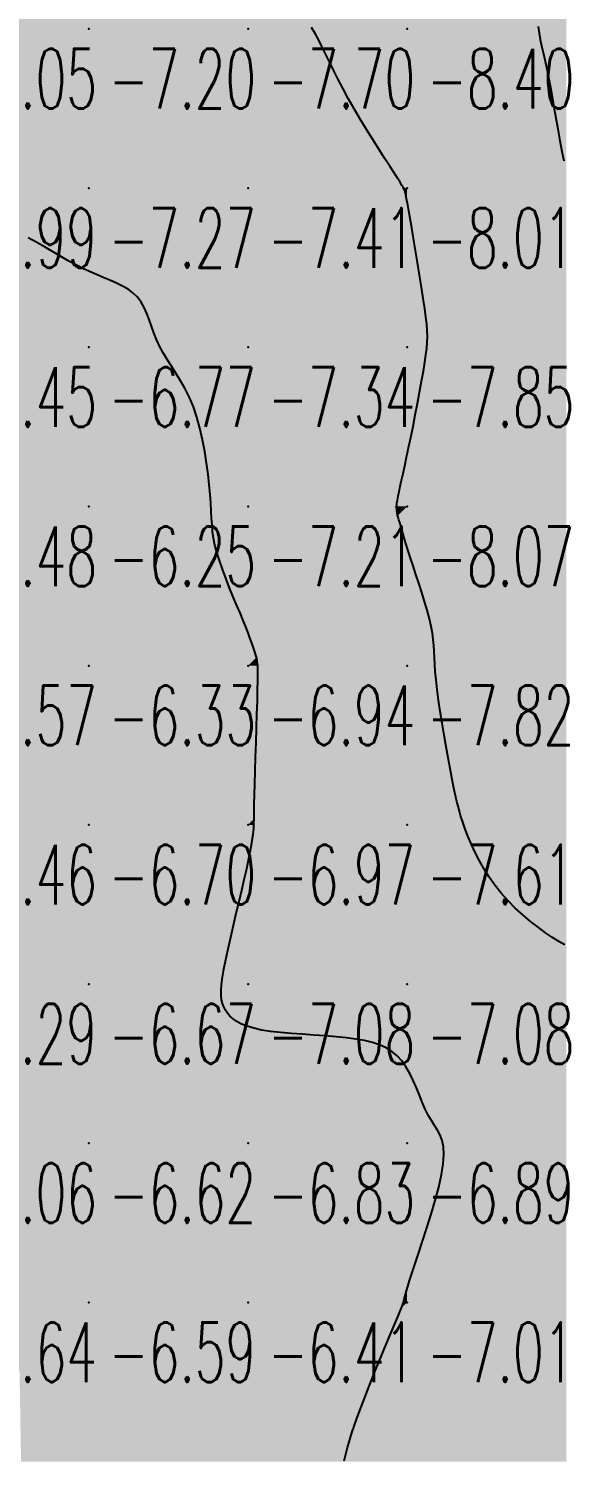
# Model space of a CAD drawing. Header units: millimetres. Extents: x 88261 to 90953, y 390274 to 392322.
# Drawn here: x 90126.5 to 90160.1, y 390897.3 to 390987.3 of the extents above; entities that cross this region are included whole.
import ezdxf
from ezdxf.enums import TextEntityAlignment as Align

# ---------------------------------------------------------------- set-up
doc = ezdxf.new("R2010")
doc.units = ezdxf.units.MM
doc.header["$LTSCALE"] = 25
for name, color, linetype in [('CN_03_00', 7, 'Continuous'), ('COTEAlt', 7, 'Continuous'), ('TN_COLORIAGE', 7, 'Continuous')]:
    doc.layers.add(name, color=color, linetype=linetype)
doc.styles.add('Simplex 1.0', font='Simplex.shx', dxfattribs={"width": 0.99, "height": 2.5})
doc.styles.get("Standard").update_dxf_attribs({"font": 'times.ttf'})

# ---------------------------------------------------------------- blocks, each defined once
blk = doc.blocks.new('COTE')
at = {"color": 0}
blk.add_point((0, 0), dxfattribs=at)
at = {"layer": 'COTEAlt'}
blk.add_attdef('ALT', text='', height=3.75, dxfattribs=at).set_placement((1.25, -1.25), align=Align.TOP_LEFT)

msp = doc.modelspace()

# ---------------------------------------------------------------- linework, layer by layer
at = {"layer": 'CN_03_00', "flags": 128}
for points, elevation in [([(90160.16, 390929.695), (90159.791, 390929.909), (90159.382, 390930.167), (90158.941, 390930.466), (90158.476, 390930.804), (90157.998, 390931.176), (90157.518, 390931.58), (90157.044, 390932.012), (90156.588, 390932.469), (90156.158, 390932.947), (90155.764, 390933.444), (90155.405, 390933.952), (90155.08, 390934.468), (90154.787, 390934.986), (90154.525, 390935.5), (90154.291, 390936.004), (90154.085, 390936.493), (90153.904, 390936.962), (90153.747, 390937.407), (90153.61, 390937.839), (90153.488, 390938.267), (90153.376, 390938.706), (90153.272, 390939.165), (90153.169, 390939.657), (90153.064, 390940.193), (90152.953, 390940.786), (90152.833, 390941.442), (90152.706, 390942.147), (90152.578, 390942.883), (90152.452, 390943.63), (90152.333, 390944.369), (90152.225, 390945.083), (90152.134, 390945.751), (90152.063, 390946.355), (90152.015, 390946.883), (90151.985, 390947.345), (90151.965, 390947.758), (90151.948, 390948.141), (90151.926, 390948.51), (90151.892, 390948.883), (90151.838, 390949.277), (90151.757, 390949.71), (90151.644, 390950.193), (90151.504, 390950.719), (90151.343, 390951.273), (90151.168, 390951.842), (90150.985, 390952.413), (90150.803, 390952.972), (90150.627, 390953.506), (90150.464, 390954.002), (90150.32, 390954.447), (90150.195, 390954.844), (90150.086, 390955.196), (90149.992, 390955.506), (90149.911, 390955.779), (90149.842, 390956.017), (90149.783, 390956.224), (90149.731, 390956.403), (90149.687, 390956.56), (90149.649, 390956.702), (90149.62, 390956.834), (90149.6, 390956.967), (90149.591, 390957.107), (90149.594, 390957.261), (90149.61, 390957.439), (90149.639, 390957.647), (90149.683, 390957.892), (90149.741, 390958.178), (90149.812, 390958.508), (90149.896, 390958.886), (90149.992, 390959.313), (90150.099, 390959.793), (90150.216, 390960.329), (90150.343, 390960.924), (90150.478, 390961.577), (90150.619, 390962.272), (90150.761, 390962.992), (90150.9, 390963.717), (90151.033, 390964.429), (90151.157, 390965.109), (90151.267, 390965.738), (90151.359, 390966.297), (90151.431, 390966.776), (90151.482, 390967.19), (90151.513, 390967.564), (90151.522, 390967.922), (90151.51, 390968.288), (90151.478, 390968.687), (90151.426, 390969.142), (90151.352, 390969.678), (90151.26, 390970.31), (90151.151, 390971.018), (90151.032, 390971.776), (90150.907, 390972.556), (90150.78, 390973.328), (90150.658, 390974.067), (90150.544, 390974.743), (90150.443, 390975.33), (90150.359, 390975.806), (90150.292, 390976.179), (90150.238, 390976.462), (90150.197, 390976.669), (90150.166, 390976.815), (90150.143, 390976.914), (90150.127, 390976.979), (90150.114, 390977.025), (90150.103, 390977.065), (90150.086, 390977.112), (90150.055, 390977.178), (90150.004, 390977.274), (90149.923, 390977.412), (90149.805, 390977.605), (90149.642, 390977.864), (90149.427, 390978.202), (90149.154, 390978.625), (90148.833, 390979.124), (90148.475, 390979.683), (90148.092, 390980.287), (90147.697, 390980.922), (90147.3, 390981.573), (90146.914, 390982.224), (90146.551, 390982.861), (90146.22, 390983.472), (90145.919, 390984.053), (90145.643, 390984.606), (90145.387, 390985.13), (90145.146, 390985.627), (90144.915, 390986.095), (90144.69, 390986.535), (90144.466, 390986.948), (90144.238, 390987.336)], -8), ([(90158.489, 390987.399), (90158.541, 390986.975), (90158.61, 390986.579), (90158.694, 390986.186), (90158.792, 390985.767), (90158.902, 390985.294), (90159.024, 390984.739), (90159.155, 390984.085), (90159.293, 390983.35), (90159.435, 390982.566), (90159.577, 390981.763), (90159.716, 390980.97), (90159.85, 390980.219), (90159.974, 390979.538), (90160.087, 390978.958)], -9), ([(90146.284, 390897.295), (90146.502, 390898.13), (90146.781, 390899.041), (90147.112, 390900.007), (90147.476, 390901), (90147.859, 390901.99), (90148.243, 390902.948), (90148.613, 390903.847), (90148.953, 390904.657), (90149.247, 390905.35), (90149.481, 390905.906), (90149.661, 390906.335), (90149.794, 390906.658), (90149.889, 390906.894), (90149.954, 390907.063), (90149.995, 390907.185), (90150.023, 390907.279), (90150.044, 390907.366), (90150.067, 390907.463), (90150.097, 390907.586), (90150.139, 390907.748), (90150.2, 390907.964), (90150.283, 390908.246), (90150.396, 390908.61), (90150.543, 390909.067), (90150.729, 390909.634), (90150.958, 390910.315), (90151.215, 390911.088), (90151.487, 390911.922), (90151.758, 390912.788), (90152.013, 390913.654), (90152.235, 390914.492), (90152.41, 390915.269), (90152.522, 390915.957), (90152.561, 390916.533), (90152.533, 390917.01), (90152.448, 390917.411), (90152.319, 390917.755), (90152.156, 390918.066), (90151.97, 390918.364), (90151.773, 390918.671), (90151.576, 390919.009), (90151.386, 390919.392), (90151.201, 390919.815), (90151.017, 390920.263), (90150.828, 390920.723), (90150.628, 390921.181), (90150.413, 390921.624), (90150.176, 390922.039), (90149.914, 390922.412), (90149.62, 390922.733), (90149.292, 390923.004), (90148.927, 390923.23), (90148.521, 390923.416), (90148.072, 390923.568), (90147.576, 390923.69), (90147.031, 390923.788), (90146.433, 390923.867), (90145.783, 390923.931), (90145.095, 390923.986), (90144.385, 390924.036), (90143.669, 390924.084), (90142.967, 390924.136), (90142.293, 390924.195), (90141.665, 390924.266), (90141.1, 390924.354), (90140.61, 390924.461), (90140.194, 390924.586), (90139.843, 390924.728), (90139.55, 390924.884), (90139.31, 390925.052), (90139.113, 390925.23), (90138.954, 390925.416), (90138.825, 390925.608), (90138.72, 390925.805), (90138.64, 390926.017), (90138.585, 390926.254), (90138.557, 390926.527), (90138.556, 390926.845), (90138.584, 390927.221), (90138.642, 390927.663), (90138.73, 390928.184), (90138.85, 390928.788), (90138.994, 390929.461), (90139.157, 390930.181), (90139.332, 390930.93), (90139.511, 390931.686), (90139.689, 390932.43), (90139.857, 390933.141), (90140.01, 390933.799), (90140.142, 390934.388), (90140.254, 390934.909), (90140.347, 390935.366), (90140.422, 390935.763), (90140.483, 390936.106), (90140.529, 390936.398), (90140.564, 390936.645), (90140.589, 390936.85), (90140.605, 390937.022), (90140.615, 390937.181), (90140.621, 390937.348), (90140.624, 390937.548), (90140.627, 390937.802), (90140.631, 390938.134), (90140.638, 390938.567), (90140.651, 390939.123), (90140.671, 390939.815), (90140.695, 390940.617), (90140.724, 390941.493), (90140.753, 390942.406), (90140.783, 390943.322), (90140.81, 390944.202), (90140.833, 390945.013), (90140.85, 390945.716), (90140.859, 390946.287), (90140.861, 390946.734), (90140.855, 390947.079), (90140.842, 390947.341), (90140.821, 390947.542), (90140.794, 390947.699), (90140.761, 390947.835), (90140.721, 390947.969), (90140.675, 390948.118), (90140.619, 390948.29), (90140.552, 390948.49), (90140.471, 390948.724), (90140.371, 390948.994), (90140.252, 390949.308), (90140.109, 390949.67), (90139.94, 390950.084), (90139.745, 390950.553), (90139.529, 390951.067), (90139.301, 390951.612), (90139.07, 390952.175), (90138.845, 390952.744), (90138.635, 390953.306), (90138.447, 390953.846), (90138.29, 390954.353), (90138.171, 390954.818), (90138.085, 390955.25), (90138.025, 390955.665), (90137.984, 390956.077), (90137.954, 390956.501), (90137.929, 390956.951), (90137.9, 390957.442), (90137.862, 390957.989), (90137.808, 390958.601), (90137.735, 390959.267), (90137.642, 390959.971), (90137.526, 390960.697), (90137.387, 390961.429), (90137.223, 390962.15), (90137.031, 390962.844), (90136.811, 390963.496), (90136.563, 390964.093), (90136.293, 390964.639), (90136.009, 390965.143), (90135.72, 390965.613), (90135.435, 390966.057), (90135.162, 390966.483), (90134.909, 390966.9), (90134.684, 390967.316), (90134.494, 390967.736), (90134.33, 390968.158), (90134.182, 390968.575), (90134.039, 390968.981), (90133.891, 390969.371), (90133.726, 390969.738), (90133.533, 390970.077), (90133.303, 390970.382), (90133.028, 390970.648), (90132.71, 390970.881), (90132.357, 390971.089), (90131.976, 390971.278), (90131.572, 390971.455), (90131.152, 390971.628), (90130.723, 390971.805), (90130.291, 390971.992), (90129.862, 390972.195), (90129.43, 390972.416), (90128.989, 390972.655), (90128.534, 390972.912), (90128.057, 390973.187), (90127.552, 390973.48), (90127.014, 390973.792), (90126.435, 390974.123)], -7)]:
    msp.add_lwpolyline(points, dxfattribs=dict(at, elevation=elevation))
at = {"layer": 'TN_COLORIAGE', "color": 161}
for points in [[(90120.249, 390997.239, -7.408), (90120.249, 390987.239, -7.408), (90130.249, 390997.239, -7.408)], [(90120.249, 390987.239, -7.408), (90130.249, 390987.239, -7.408), (90130.249, 390997.239, -7.408)], [(90130.249, 390997.239, -7.839), (90130.249, 390987.239, -7.839), (90140.249, 390997.239, -7.839)], [(90130.249, 390987.239, -7.839), (90140.249, 390987.239, -7.839), (90140.249, 390997.239, -7.839)], [(90141.642, 390997.239, -7.7), (90142.568, 390989.559, -7.7), (90140.249, 390997.239, -7.7), (90140.249, 390987.239, -7.7)], [(90144.511, 390987.239, -7.7), (90142.568, 390989.559, -7.7), (90140.249, 390987.239, -7.7)], [(90130.249, 390987.239, -7), (90120.762, 390977.753, -7), (90120.249, 390987.239, -7), (90120.249, 390979.032, -7)], [(90130.249, 390977.239, -7), (90120.634, 390977.239, -7), (90130.249, 390987.239, -7), (90120.762, 390977.753, -7)], [(90130.249, 390987.239, -7.7), (90130.249, 390977.239, -7.7), (90140.249, 390987.239, -7.7)], [(90130.249, 390977.239, -7.7), (90140.249, 390977.239, -7.7), (90140.249, 390987.239, -7.7)], [(90144.511, 390987.239, -7.411), (90146.182, 390983.172, -7.411), (90140.249, 390987.239, -7.411), (90140.249, 390977.239, -7.411)], [(90150.072, 390977.239, -7.411), (90146.182, 390983.172, -7.411), (90140.249, 390977.239, -7.411)], [(90126.932, 390973.923, -7.272), (90120.634, 390977.239, -7.272), (90130.249, 390977.239, -7.272)], [(90126.932, 390973.923, -7.272), (90130.249, 390971.804, -7.272), (90130.249, 390977.239, -7.272)], [(90140.249, 390977.239, -7), (90133.821, 390970.812, -7), (90130.249, 390977.239, -7), (90130.249, 390971.804, -7)], [(90140.249, 390977.239, -7), (90133.821, 390970.812, -7), (90140.249, 390967.239, -7), (90134.288, 390967.239, -7)], [(90150.072, 390977.239, -7.337), (90150.091, 390977.082, -7.337), (90140.249, 390977.239, -7.337), (90140.249, 390967.239, -7.337)], [(90150.249, 390976.584, -7.337), (90150.091, 390977.082, -7.337), (90150.249, 390967.239, -7.337), (90140.249, 390967.239, -7.337)], [(90150.249, 390976.584, -7.848), (90151.57, 390968.561, -7.848), (90150.249, 390967.239, -7.848)], [(90151.584, 390967.239, -7.848), (90151.57, 390968.561, -7.848), (90150.249, 390967.239, -7.848)], [(90137.134, 390964.125, -7.337), (90134.288, 390967.239, -7.337), (90140.249, 390967.239, -7.337)], [(90140.249, 390967.239, -7), (90137.134, 390964.125, -7), (90140.249, 390957.239, -7), (90138.044, 390957.239, -7)], [(90140.249, 390967.239, -7.848), (90140.249, 390957.239, -7.848), (90150.249, 390967.239, -7.848)], [(90150.249, 390960.266, -7.211), (90149.48, 390957.239, -7.211), (90150.249, 390967.239, -7.211), (90140.249, 390957.239, -7.211)], [(90150.249, 390960.266, -7.848), (90151.584, 390967.239, -7.848), (90150.249, 390967.239, -7.848)], [(90138.044, 390957.239, -7.211), (90137.862, 390954.853, -7.211), (90140.249, 390957.239, -7.211)], [(90137.862, 390954.853, -7.211), (90140.249, 390949.469, -7.211), (90140.249, 390957.239, -7.211)], [(90149.48, 390957.239, -7), (90149.665, 390956.655, -7), (90140.249, 390957.239, -7), (90140.786, 390947.776, -7)], [(90140.786, 390947.776, -7.211), (90140.249, 390949.469, -7.211), (90140.249, 390957.239, -7.211)], [(90150.249, 390954.56, -7), (90149.665, 390956.655, -7), (90150.249, 390947.239, -7), (90140.786, 390947.776, -7)], [(90150.249, 390954.56, -7.82), (90152.125, 390949.115, -7.82), (90150.249, 390947.239, -7.82)], [(90152.125, 390949.115, -7.82), (90151.796, 390947.239, -7.82), (90150.249, 390947.239, -7.82)], [(90140.786, 390947.776, -7.82), (90140.935, 390947.239, -7.82), (90150.249, 390947.239, -7.82)], [(90140.935, 390947.239, -7.82), (90140.574, 390937.564, -7.82), (90150.249, 390947.239, -7.82)], [(90150.249, 390947.239, -7), (90140.574, 390937.564, -7), (90150.249, 390937.239, -7), (90140.678, 390937.239, -7)], [(90151.796, 390947.239, -7.615), (90153.069, 390940.059, -7.615), (90150.249, 390947.239, -7.615), (90150.249, 390937.239, -7.615)], [(90153.649, 390937.239, -7.615), (90153.069, 390940.059, -7.615), (90150.249, 390937.239, -7.615)], [(90150.249, 390937.239, -7), (90140.678, 390937.239, -7), (90140.249, 390927.239, -7), (90140.249, 390934.579, -7)], [(90140.249, 390927.239, -7.615), (90150.249, 390927.239, -7.615), (90150.249, 390937.239, -7.615)], [(90153.649, 390937.239, -7.08), (90155.763, 390932.754, -7.08), (90150.249, 390937.239, -7.08), (90150.249, 390927.239, -7.08)], [(90138.389, 390927.239, -7.076), (90140.249, 390934.579, -7.076), (90140.249, 390927.239, -7.076)], [(90160.249, 390929.431, -7.08), (90155.763, 390932.754, -7.08), (90160.249, 390927.239, -7.08), (90150.249, 390927.239, -7.08)], [(90138.578, 390925.568, -7.076), (90138.389, 390927.239, -7.076), (90140.249, 390927.239, -7.076)], [(90138.578, 390925.568, -7.076), (90140.249, 390924.135, -7.076), (90140.249, 390927.239, -7.076)], [(90150.249, 390927.239, -7), (90147.025, 390924.016, -7), (90140.249, 390927.239, -7), (90140.249, 390924.135, -7)], [(90147.025, 390924.016, -7.08), (90150.249, 390923.001, -7.08), (90150.249, 390927.239, -7.08)], [(90160.249, 390927.239, -7), (90151.462, 390918.453, -7), (90150.249, 390927.239, -7), (90150.249, 390923.001, -7)], [(90160.249, 390927.239, -7), (90151.462, 390918.453, -7), (90160.249, 390917.239, -7), (90153.356, 390917.239, -7)], [(90150.249, 390907.239, -7.242), (90160.249, 390907.239, -7.242), (90160.249, 390917.239, -7.242)], [(90160.249, 390917.239, -7), (90153.356, 390917.239, -7), (90150.249, 390907.239, -7), (90150.249, 390908.331, -7)], [(90150.025, 390907.239, -7.013), (90150.249, 390908.331, -7.013), (90150.249, 390907.239, -7.013)], [(90150.249, 390897.239, -7), (90145.792, 390897.239, -7), (90150.249, 390907.239, -7), (90149.915, 390906.906, -7)], [(90150.025, 390907.239, -7.013), (90149.915, 390906.906, -7.013), (90150.249, 390907.239, -7.013)], [(90150.249, 390897.239, -7.233), (90160.249, 390897.239, -7.233), (90160.249, 390907.239, -7.233)], [(90150.249, 390907.239, -7.233), (90150.249, 390897.239, -7.233), (90160.249, 390907.239, -7.233)]]:
    msp.add_solid(points, dxfattribs=at)
at = {"layer": 'TN_COLORIAGE', "color": 171}
for points in [[(90150.249, 390997.239, -8), (90142.568, 390989.559, -8), (90150.249, 390987.239, -8), (90144.511, 390987.239, -8)], [(90150.897, 390997.239, -8.404), (90158.845, 390995.835, -8.404), (90150.249, 390997.239, -8.404), (90150.249, 390987.239, -8.404)], [(90158.845, 390995.835, -8.404), (90158.219, 390987.239, -8.404), (90150.249, 390987.239, -8.404)], [(90146.182, 390983.172, -8.404), (90144.511, 390987.239, -8.404), (90150.249, 390987.239, -8.404)], [(90150.249, 390987.239, -8), (90146.182, 390983.172, -8), (90150.249, 390977.239, -8), (90150.072, 390977.239, -8)], [(90158.219, 390987.239, -8.011), (90158.919, 390985.909, -8.011), (90150.249, 390987.239, -8.011), (90150.249, 390977.239, -8.011)], [(90160.249, 390977.56, -8.011), (90158.919, 390985.909, -8.011), (90160.249, 390977.239, -8.011), (90150.249, 390977.239, -8.011)], [(90150.091, 390977.082, -8.011), (90150.072, 390977.239, -8.011), (90150.249, 390977.239, -8.011)], [(90150.091, 390977.082, -8.011), (90150.249, 390976.584, -8.011), (90150.249, 390977.239, -8.011)], [(90160.249, 390977.239, -8), (90151.57, 390968.561, -8), (90150.249, 390977.239, -8), (90150.249, 390976.584, -8)], [(90160.249, 390977.239, -8), (90151.57, 390968.561, -8), (90160.249, 390967.239, -8), (90151.584, 390967.239, -8)], [(90150.249, 390957.239, -8.983), (90160.249, 390957.239, -8.983), (90160.249, 390967.239, -8.983)], [(90160.249, 390967.239, -8), (90151.584, 390967.239, -8), (90150.249, 390957.239, -8), (90150.249, 390960.266, -8)], [(90149.48, 390957.239, -8.066), (90150.249, 390960.266, -8.066), (90150.249, 390957.239, -8.066)], [(90149.665, 390956.655, -8.066), (90149.48, 390957.239, -8.066), (90150.249, 390957.239, -8.066)], [(90149.665, 390956.655, -8.066), (90150.249, 390954.56, -8.066), (90150.249, 390957.239, -8.066)], [(90160.249, 390957.239, -8), (90152.125, 390949.115, -8), (90150.249, 390957.239, -8), (90150.249, 390954.56, -8)], [(90160.249, 390947.239, -8), (90151.796, 390947.239, -8), (90160.249, 390957.239, -8), (90152.125, 390949.115, -8)], [(90153.069, 390940.059, -8.981), (90151.796, 390947.239, -8.981), (90160.249, 390947.239, -8.981)], [(90160.249, 390947.239, -8), (90153.069, 390940.059, -8), (90160.249, 390937.239, -8), (90153.649, 390937.239, -8)], [(90155.763, 390932.754, -8.748), (90153.649, 390937.239, -8.748), (90160.249, 390937.239, -8.748)], [(90155.763, 390932.754, -8.748), (90160.249, 390929.431, -8.748), (90160.249, 390937.239, -8.748)]]:
    msp.add_solid(points, dxfattribs=at)
at = {"layer": 'TN_COLORIAGE', "color": 181}
for points in [[(90160.249, 390987.239, -9), (90158.219, 390987.239, -9), (90160.249, 390997.239, -9), (90158.845, 390995.835, -9)], [(90158.919, 390985.909, -9.152), (90158.219, 390987.239, -9.152), (90160.249, 390987.239, -9.152)], [(90158.919, 390985.909, -9.152), (90160.249, 390977.56, -9.152), (90160.249, 390987.239, -9.152)]]:
    msp.add_solid(points, dxfattribs=at)
at = {"layer": 'TN_COLORIAGE', "color": 151}
for points in [[(90120.634, 390977.239, -6.452), (90126.932, 390973.923, -6.452), (90120.249, 390977.239, -6.452), (90120.249, 390967.239, -6.452)], [(90130.249, 390971.804, -6.452), (90126.932, 390973.923, -6.452), (90130.249, 390967.239, -6.452), (90120.249, 390967.239, -6.452)], [(90130.249, 390971.804, -6.772), (90133.821, 390970.812, -6.772), (90130.249, 390967.239, -6.772)], [(90134.288, 390967.239, -6.772), (90133.821, 390970.812, -6.772), (90130.249, 390967.239, -6.772)], [(90120.249, 390967.239, -6.772), (90120.249, 390957.239, -6.772), (90130.249, 390967.239, -6.772)], [(90120.249, 390957.239, -6.772), (90130.249, 390957.239, -6.772), (90130.249, 390967.239, -6.772)], [(90134.288, 390967.239, -6.255), (90137.134, 390964.125, -6.255), (90130.249, 390967.239, -6.255), (90130.249, 390957.239, -6.255)], [(90138.044, 390957.239, -6.255), (90137.134, 390964.125, -6.255), (90130.249, 390957.239, -6.255)], [(90120.249, 390957.239, -6.255), (90120.249, 390947.239, -6.255), (90130.249, 390957.239, -6.255)], [(90120.249, 390947.239, -6.255), (90130.249, 390947.239, -6.255), (90130.249, 390957.239, -6.255)], [(90137.862, 390954.853, -6.255), (90138.044, 390957.239, -6.255), (90130.249, 390947.239, -6.255), (90130.249, 390957.239, -6.255)], [(90140.249, 390949.469, -6.328), (90137.862, 390954.853, -6.328), (90140.249, 390947.239, -6.328), (90130.249, 390947.239, -6.328)], [(90140.249, 390949.469, -6.94), (90140.786, 390947.776, -6.94), (90140.249, 390947.239, -6.94)], [(90140.935, 390947.239, -6.94), (90140.786, 390947.776, -6.94), (90140.249, 390947.239, -6.94)], [(90120.249, 390947.239, -6.328), (90120.249, 390937.239, -6.328), (90130.249, 390947.239, -6.328)], [(90120.249, 390937.239, -6.328), (90130.249, 390937.239, -6.328), (90130.249, 390947.239, -6.328)], [(90130.249, 390947.239, -6.94), (90130.249, 390937.239, -6.94), (90140.249, 390947.239, -6.94)], [(90130.249, 390937.239, -6.94), (90140.249, 390937.239, -6.94), (90140.249, 390947.239, -6.94)], [(90140.574, 390937.564, -6.94), (90140.935, 390947.239, -6.94), (90140.249, 390937.239, -6.94), (90140.249, 390947.239, -6.94)], [(90120.249, 390937.239, -6.703), (90120.249, 390927.239, -6.703), (90130.249, 390937.239, -6.703)], [(90120.249, 390927.239, -6.703), (90130.249, 390927.239, -6.703), (90130.249, 390937.239, -6.703)], [(90130.249, 390937.239, -6.972), (90130.249, 390927.239, -6.972), (90140.249, 390937.239, -6.972)], [(90140.249, 390934.579, -6.667), (90138.389, 390927.239, -6.667), (90140.249, 390937.239, -6.667), (90130.249, 390927.239, -6.667)], [(90140.678, 390937.239, -6.972), (90140.574, 390937.564, -6.972), (90140.249, 390937.239, -6.972)], [(90140.249, 390934.579, -6.972), (90140.678, 390937.239, -6.972), (90140.249, 390937.239, -6.972)], [(90120.249, 390927.239, -6.667), (90120.249, 390917.239, -6.667), (90130.249, 390927.239, -6.667)], [(90120.249, 390917.239, -6.667), (90130.249, 390917.239, -6.667), (90130.249, 390927.239, -6.667)], [(90138.389, 390927.239, -6.621), (90138.578, 390925.568, -6.621), (90130.249, 390927.239, -6.621), (90130.249, 390917.239, -6.621)], [(90140.249, 390924.135, -6.621), (90138.578, 390925.568, -6.621), (90140.249, 390917.239, -6.621), (90130.249, 390917.239, -6.621)], [(90140.249, 390924.135, -6.831), (90147.025, 390924.016, -6.831), (90140.249, 390917.239, -6.831)], [(90150.249, 390923.001, -6.831), (90147.025, 390924.016, -6.831), (90150.249, 390917.239, -6.831), (90140.249, 390917.239, -6.831)], [(90150.249, 390923.001, -6.891), (90151.462, 390918.453, -6.891), (90150.249, 390917.239, -6.891)], [(90153.356, 390917.239, -6.891), (90151.462, 390918.453, -6.891), (90150.249, 390917.239, -6.891)], [(90130.249, 390917.239, -6), (90123.948, 390910.938, -6), (90120.249, 390917.239, -6), (90120.249, 390915.878, -6)], [(90130.249, 390917.239, -6), (90123.948, 390910.938, -6), (90130.249, 390907.239, -6), (90124.049, 390907.239, -6)], [(90130.249, 390917.239, -6.831), (90130.249, 390907.239, -6.831), (90140.249, 390917.239, -6.831)], [(90130.249, 390907.239, -6.831), (90140.249, 390907.239, -6.831), (90140.249, 390917.239, -6.831)], [(90140.249, 390917.239, -6.891), (90140.249, 390907.239, -6.891), (90150.249, 390917.239, -6.891)], [(90150.249, 390908.331, -6.415), (90150.025, 390907.239, -6.415), (90150.249, 390917.239, -6.415), (90140.249, 390907.239, -6.415)], [(90150.249, 390908.331, -6.891), (90153.356, 390917.239, -6.891), (90150.249, 390917.239, -6.891)], [(90125.888, 390902.878, -6.595), (90124.049, 390907.239, -6.595), (90130.249, 390907.239, -6.595)], [(90130.249, 390907.239, -6), (90125.888, 390902.878, -6), (90130.249, 390897.239, -6), (90125.982, 390897.239, -6)], [(90130.249, 390907.239, -6.415), (90130.249, 390897.239, -6.415), (90140.249, 390907.239, -6.415)], [(90130.249, 390897.239, -6.415), (90140.249, 390897.239, -6.415), (90140.249, 390907.239, -6.415)], [(90149.915, 390906.906, -6.415), (90150.025, 390907.239, -6.415), (90140.249, 390897.239, -6.415), (90140.249, 390907.239, -6.415)], [(90149.915, 390906.906, -6.612), (90145.792, 390897.239, -6.612), (90140.249, 390897.239, -6.612)]]:
    msp.add_solid(points, dxfattribs=at)

# ---------------------------------------------------------------- block references
at = {"layer": 'COTEAlt'}
ref = msp.add_blockref('COTE', (90120.249, 390987.239), dxfattribs=at)
ref.add_attrib('ALT', '-7.05', dxfattribs={"height": 3.75, "style": 'Simplex 1.0', "width": 0.6}).set_placement((90121.499, 390985.989), align=Align.TOP_LEFT)
ref = msp.add_blockref('COTE', (90130.249, 390987.239), dxfattribs=at)
ref.add_attrib('ALT', '-7.20', dxfattribs={"height": 3.75, "style": 'Simplex 1.0', "width": 0.6}).set_placement((90131.499, 390985.989), align=Align.TOP_LEFT)
ref = msp.add_blockref('COTE', (90140.249, 390987.239), dxfattribs=at)
ref.add_attrib('ALT', '-7.70', dxfattribs={"height": 3.75, "style": 'Simplex 1.0', "width": 0.6}).set_placement((90141.499, 390985.989), align=Align.TOP_LEFT)
ref = msp.add_blockref('COTE', (90150.249, 390987.239), dxfattribs=at)
ref.add_attrib('ALT', '-8.40', dxfattribs={"height": 3.75, "style": 'Simplex 1.0', "width": 0.6}).set_placement((90151.499, 390985.989), align=Align.TOP_LEFT)
ref = msp.add_blockref('COTE', (90120.249, 390977.239), dxfattribs=at)
ref.add_attrib('ALT', '-6.99', dxfattribs={"height": 3.75, "style": 'Simplex 1.0', "width": 0.6}).set_placement((90121.499, 390975.989), align=Align.TOP_LEFT)
ref = msp.add_blockref('COTE', (90130.249, 390977.239), dxfattribs=at)
ref.add_attrib('ALT', '-7.27', dxfattribs={"height": 3.75, "style": 'Simplex 1.0', "width": 0.6}).set_placement((90131.499, 390975.989), align=Align.TOP_LEFT)
ref = msp.add_blockref('COTE', (90140.249, 390977.239), dxfattribs=at)
ref.add_attrib('ALT', '-7.41', dxfattribs={"height": 3.75, "style": 'Simplex 1.0', "width": 0.6}).set_placement((90141.499, 390975.989), align=Align.TOP_LEFT)
ref = msp.add_blockref('COTE', (90150.249, 390977.239), dxfattribs=at)
ref.add_attrib('ALT', '-8.01', dxfattribs={"height": 3.75, "style": 'Simplex 1.0', "width": 0.6}).set_placement((90151.499, 390975.989), align=Align.TOP_LEFT)
ref = msp.add_blockref('COTE', (90120.249, 390967.239), dxfattribs=at)
ref.add_attrib('ALT', '-6.45', dxfattribs={"height": 3.75, "style": 'Simplex 1.0', "width": 0.6}).set_placement((90121.499, 390965.989), align=Align.TOP_LEFT)
ref = msp.add_blockref('COTE', (90130.249, 390967.239), dxfattribs=at)
ref.add_attrib('ALT', '-6.77', dxfattribs={"height": 3.75, "style": 'Simplex 1.0', "width": 0.6}).set_placement((90131.499, 390965.989), align=Align.TOP_LEFT)
ref = msp.add_blockref('COTE', (90140.249, 390967.239), dxfattribs=at)
ref.add_attrib('ALT', '-7.34', dxfattribs={"height": 3.75, "style": 'Simplex 1.0', "width": 0.6}).set_placement((90141.499, 390965.989), align=Align.TOP_LEFT)
ref = msp.add_blockref('COTE', (90150.249, 390967.239), dxfattribs=at)
ref.add_attrib('ALT', '-7.85', dxfattribs={"height": 3.75, "style": 'Simplex 1.0', "width": 0.6}).set_placement((90151.499, 390965.989), align=Align.TOP_LEFT)
ref = msp.add_blockref('COTE', (90120.249, 390957.239), dxfattribs=at)
ref.add_attrib('ALT', '-6.48', dxfattribs={"height": 3.75, "style": 'Simplex 1.0', "width": 0.6}).set_placement((90121.499, 390955.989), align=Align.TOP_LEFT)
ref = msp.add_blockref('COTE', (90130.249, 390957.239), dxfattribs=at)
ref.add_attrib('ALT', '-6.25', dxfattribs={"height": 3.75, "style": 'Simplex 1.0', "width": 0.6}).set_placement((90131.499, 390955.989), align=Align.TOP_LEFT)
ref = msp.add_blockref('COTE', (90140.249, 390957.239), dxfattribs=at)
ref.add_attrib('ALT', '-7.21', dxfattribs={"height": 3.75, "style": 'Simplex 1.0', "width": 0.6}).set_placement((90141.499, 390955.989), align=Align.TOP_LEFT)
ref = msp.add_blockref('COTE', (90150.249, 390957.239), dxfattribs=at)
ref.add_attrib('ALT', '-8.07', dxfattribs={"height": 3.75, "style": 'Simplex 1.0', "width": 0.6}).set_placement((90151.499, 390955.989), align=Align.TOP_LEFT)
ref = msp.add_blockref('COTE', (90120.249, 390947.239), dxfattribs=at)
ref.add_attrib('ALT', '-6.57', dxfattribs={"height": 3.75, "style": 'Simplex 1.0', "width": 0.6}).set_placement((90121.499, 390945.989), align=Align.TOP_LEFT)
ref = msp.add_blockref('COTE', (90130.249, 390947.239), dxfattribs=at)
ref.add_attrib('ALT', '-6.33', dxfattribs={"height": 3.75, "style": 'Simplex 1.0', "width": 0.6}).set_placement((90131.499, 390945.989), align=Align.TOP_LEFT)
ref = msp.add_blockref('COTE', (90140.249, 390947.239), dxfattribs=at)
ref.add_attrib('ALT', '-6.94', dxfattribs={"height": 3.75, "style": 'Simplex 1.0', "width": 0.6}).set_placement((90141.499, 390945.989), align=Align.TOP_LEFT)
ref = msp.add_blockref('COTE', (90150.249, 390947.239), dxfattribs=at)
ref.add_attrib('ALT', '-7.82', dxfattribs={"height": 3.75, "style": 'Simplex 1.0', "width": 0.6}).set_placement((90151.499, 390945.989), align=Align.TOP_LEFT)
ref = msp.add_blockref('COTE', (90120.249, 390937.239), dxfattribs=at)
ref.add_attrib('ALT', '-6.46', dxfattribs={"height": 3.75, "style": 'Simplex 1.0', "width": 0.6}).set_placement((90121.499, 390935.989), align=Align.TOP_LEFT)
ref = msp.add_blockref('COTE', (90130.249, 390937.239), dxfattribs=at)
ref.add_attrib('ALT', '-6.70', dxfattribs={"height": 3.75, "style": 'Simplex 1.0', "width": 0.6}).set_placement((90131.499, 390935.989), align=Align.TOP_LEFT)
ref = msp.add_blockref('COTE', (90140.249, 390937.239), dxfattribs=at)
ref.add_attrib('ALT', '-6.97', dxfattribs={"height": 3.75, "style": 'Simplex 1.0', "width": 0.6}).set_placement((90141.499, 390935.989), align=Align.TOP_LEFT)
ref = msp.add_blockref('COTE', (90150.249, 390937.239), dxfattribs=at)
ref.add_attrib('ALT', '-7.61', dxfattribs={"height": 3.75, "style": 'Simplex 1.0', "width": 0.6}).set_placement((90151.499, 390935.989), align=Align.TOP_LEFT)
ref = msp.add_blockref('COTE', (90120.249, 390927.239), dxfattribs=at)
ref.add_attrib('ALT', '-6.29', dxfattribs={"height": 3.75, "style": 'Simplex 1.0', "width": 0.6}).set_placement((90121.499, 390925.989), align=Align.TOP_LEFT)
ref = msp.add_blockref('COTE', (90130.249, 390927.239), dxfattribs=at)
ref.add_attrib('ALT', '-6.67', dxfattribs={"height": 3.75, "style": 'Simplex 1.0', "width": 0.6}).set_placement((90131.499, 390925.989), align=Align.TOP_LEFT)
ref = msp.add_blockref('COTE', (90140.249, 390927.239), dxfattribs=at)
ref.add_attrib('ALT', '-7.08', dxfattribs={"height": 3.75, "style": 'Simplex 1.0', "width": 0.6}).set_placement((90141.499, 390925.989), align=Align.TOP_LEFT)
ref = msp.add_blockref('COTE', (90150.249, 390927.239), dxfattribs=at)
ref.add_attrib('ALT', '-7.08', dxfattribs={"height": 3.75, "style": 'Simplex 1.0', "width": 0.6}).set_placement((90151.499, 390925.989), align=Align.TOP_LEFT)
ref = msp.add_blockref('COTE', (90120.249, 390917.239), dxfattribs=at)
ref.add_attrib('ALT', '-6.06', dxfattribs={"height": 3.75, "style": 'Simplex 1.0', "width": 0.6}).set_placement((90121.499, 390915.989), align=Align.TOP_LEFT)
ref = msp.add_blockref('COTE', (90130.249, 390917.239), dxfattribs=at)
ref.add_attrib('ALT', '-6.62', dxfattribs={"height": 3.75, "style": 'Simplex 1.0', "width": 0.6}).set_placement((90131.499, 390915.989), align=Align.TOP_LEFT)
ref = msp.add_blockref('COTE', (90140.249, 390917.239), dxfattribs=at)
ref.add_attrib('ALT', '-6.83', dxfattribs={"height": 3.75, "style": 'Simplex 1.0', "width": 0.6}).set_placement((90141.499, 390915.989), align=Align.TOP_LEFT)
ref = msp.add_blockref('COTE', (90150.249, 390917.239), dxfattribs=at)
ref.add_attrib('ALT', '-6.89', dxfattribs={"height": 3.75, "style": 'Simplex 1.0', "width": 0.6}).set_placement((90151.499, 390915.989), align=Align.TOP_LEFT)
ref = msp.add_blockref('COTE', (90120.249, 390907.239), dxfattribs=at)
ref.add_attrib('ALT', '-5.64', dxfattribs={"height": 3.75, "style": 'Simplex 1.0', "width": 0.6}).set_placement((90121.499, 390905.989), align=Align.TOP_LEFT)
ref = msp.add_blockref('COTE', (90130.249, 390907.239), dxfattribs=at)
ref.add_attrib('ALT', '-6.59', dxfattribs={"height": 3.75, "style": 'Simplex 1.0', "width": 0.6}).set_placement((90131.499, 390905.989), align=Align.TOP_LEFT)
ref = msp.add_blockref('COTE', (90140.249, 390907.239), dxfattribs=at)
ref.add_attrib('ALT', '-6.41', dxfattribs={"height": 3.75, "style": 'Simplex 1.0', "width": 0.6}).set_placement((90141.499, 390905.989), align=Align.TOP_LEFT)
ref = msp.add_blockref('COTE', (90150.249, 390907.239), dxfattribs=at)
ref.add_attrib('ALT', '-7.01', dxfattribs={"height": 3.75, "style": 'Simplex 1.0', "width": 0.6}).set_placement((90151.499, 390905.989), align=Align.TOP_LEFT)

doc.saveas('drawing.dxf')
